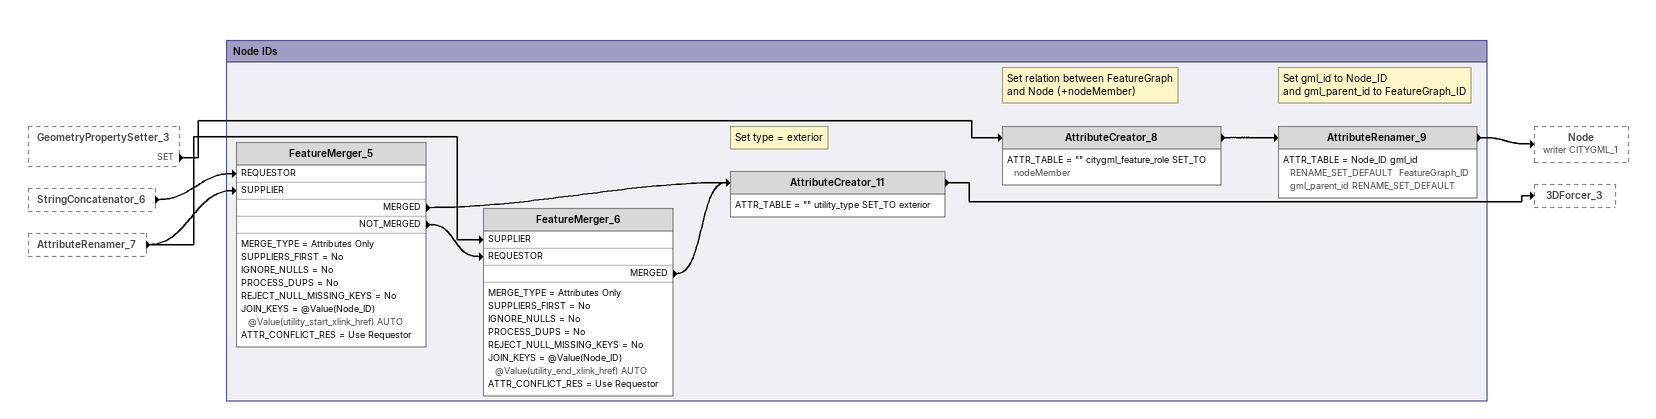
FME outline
GeometryPropertySetter_3 [outside]
    SET -> AttributeCreator_8
StringConcatenator_6 [outside]
    -> FeatureMerger_5 [REQUESTOR]
AttributeRenamer_7 [outside]
    -> FeatureMerger_5 [SUPPLIER]
    -> FeatureMerger_6 [SUPPLIER]

Bookmark: Node IDs
FeatureMerger_5
    MERGE_TYPE = Attributes Only
    SUPPLIERS_FIRST = No
    IGNORE_NULLS = No
    PROCESS_DUPS = No
    REJECT_NULL_MISSING_KEYS = No
    JOIN_KEYS = @Value(Node_ID) @Value(utility_start_xlink_href) AUTO
    ATTR_CONFLICT_RES = Use Requestor
    MERGED -> AttributeCreator_11
    NOT_MERGED -> FeatureMerger_6 [REQUESTOR]
FeatureMerger_6
    MERGE_TYPE = Attributes Only
    SUPPLIERS_FIRST = No
    IGNORE_NULLS = No
    PROCESS_DUPS = No
    REJECT_NULL_MISSING_KEYS = No
    JOIN_KEYS = @Value(Node_ID) @Value(utility_end_xlink_href) AUTO
    ATTR_CONFLICT_RES = Use Requestor
    MERGED -> AttributeCreator_11
Note: Set type = exterior
AttributeCreator_11
    ATTR_TABLE = "" utility_type SET_TO exterior
    -> 3DForcer_3
Note: Set relation between FeatureGraph / and Node (+nodeMember)
AttributeCreator_8
    ATTR_TABLE = "" citygml_feature_role SET_TO nodeMember
    -> AttributeRenamer_9
Note: Set gml_id to Node_ID / and gml_parent_id to FeatureGraph_ID
AttributeRenamer_9
    ATTR_TABLE = Node_ID gml_id RENAME_SET_DEFAULT  FeatureGraph_ID gml_parent_id RENAME_SET_DEFAULT
    -> Node (writer CITYGML_1)
